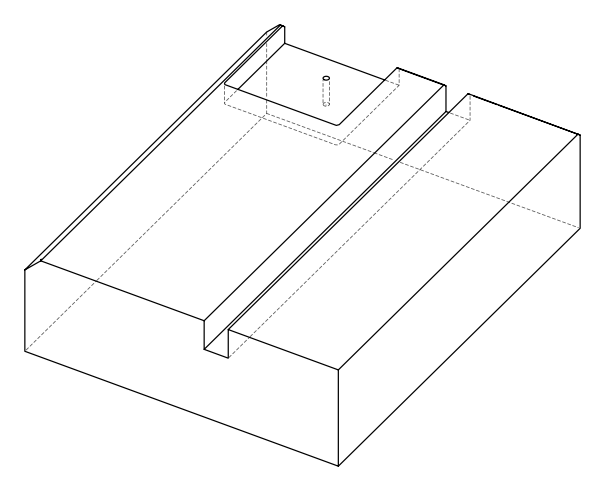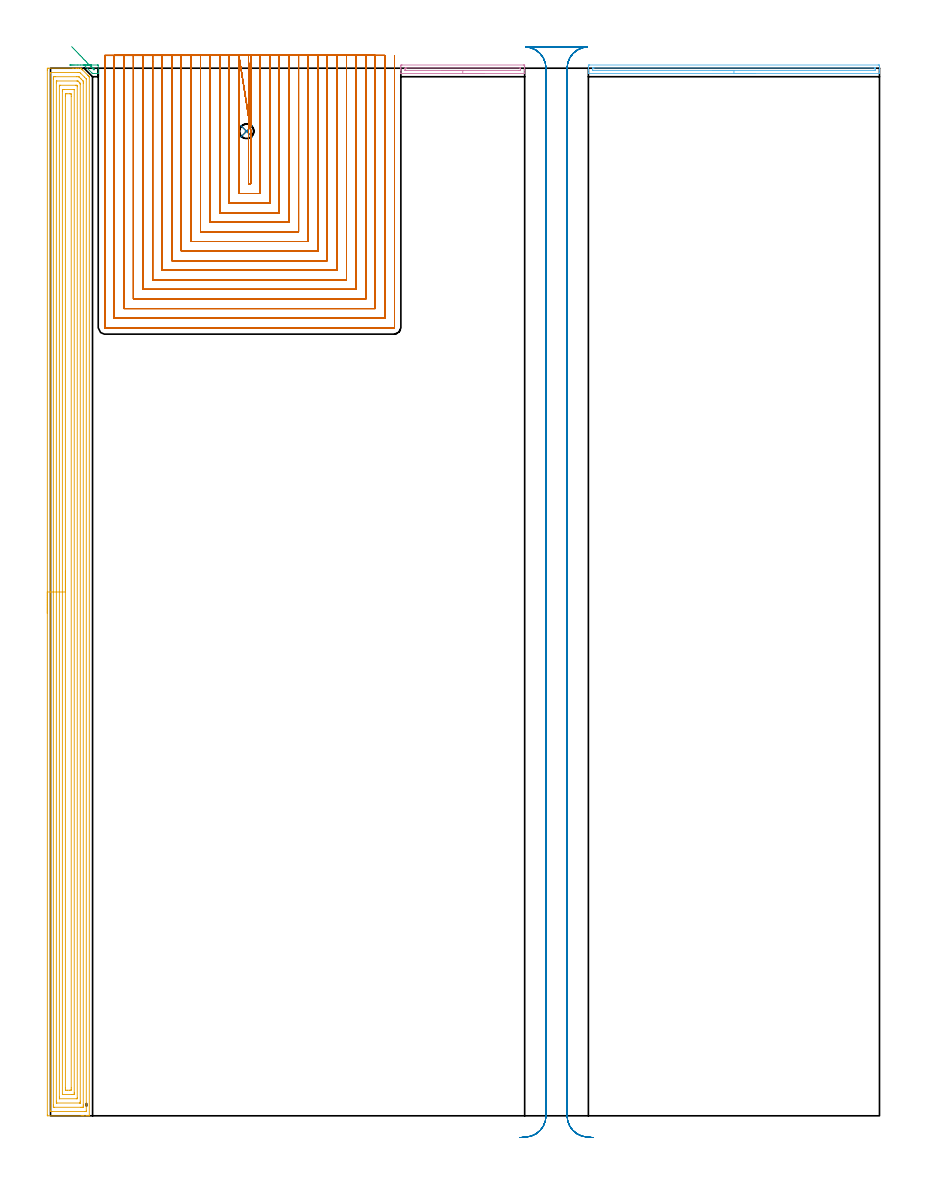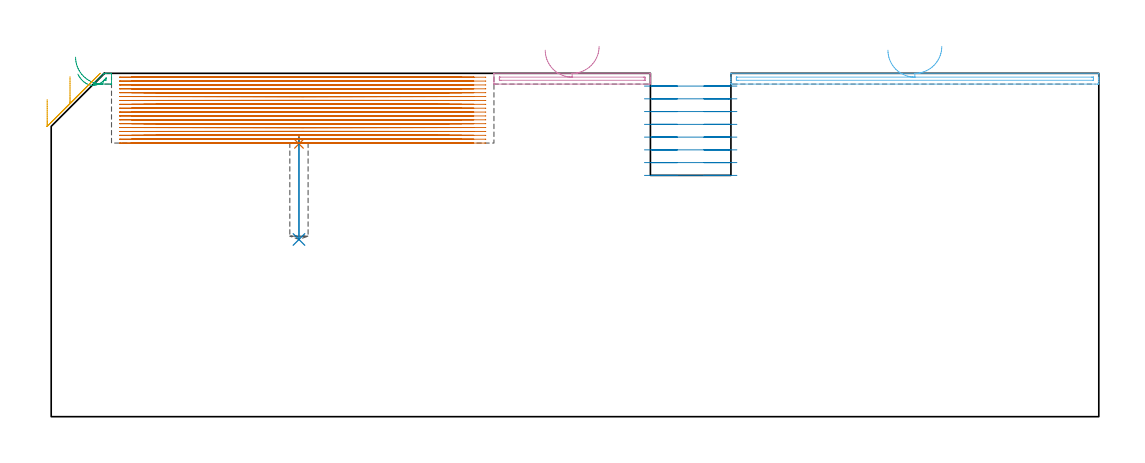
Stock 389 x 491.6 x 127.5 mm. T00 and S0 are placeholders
(PLAN: 8 operations, 4 tool changes, 276.6 min)
(1 SPOT_DRILL | STEP1POCKET | NXT0321_9005460120000 | 0.03 min | 2793 mm3)
(2 DRILL_BLIND_HOLE_INTO_CENTER | STEP1POCKET | NXT0301_039 | 0.16 min | 1270 mm3)
(3 AREA_MILL | FG_CHAMFER_SURFACE | UGT0205_001 | 0.24 min | 101 mm3)
(4 AREA_MILL_1 | FG_CHAMFER_SURFACE_1 | UGT0205_001 | 1.09 min | 510 mm3)
(5 AREA_MILL_2 | FG_CHAMFER_SURFACE_2 | UGT0205_001 | 27.89 min | 95333 mm3)
(6 AREA_MILL_3 | FG_CHAMFER_SURFACE_3 | UGT0205_001 | 2.35 min | 1119 mm3)
(7 MILL_SLOT | SLOT_PARTIAL_RECTANGULAR | NXT0201_008 | Follow Part, ap 1.5, ae 75% | 227.49 min | 456065 mm3)
(8 MILL_RECTANGULAR_SLOT | SLOT_RECTANGULAR | UGT0201_094 | Follow Part, ap 5, ae 75% | 17.38 min | 557033 mm3)
(TOOL NXT0321_9005460120000 | NC Spot Drill, 142deg, 12mm, Carbide, Uncoated | D12 PA142 FL30 Z2)
(TOOL NXT0301_039 | Carbide Drill 6.8mm [860.1-0680-034A1-MM 2214] | D6.8 PA140 FL53 Z2)
(TOOL UGT0205_001 | Chamfer Mill 20 x 3 x 45 deg. | D20 FL50 Z2)
(TOOL NXT0201_008 | ENDMILL 6mm [2P460-0600-NA 1630] | D6 FL26 Z6)
(TOOL UGT0201_094 | End mill 20 mm | D20 FL38 Z4)
(OP 1 SPOT_DRILL)
G17 G21 G94 G90
T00 M6
G54
G17 G0 G90 X92. Y462. S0 M3
G43 Z137.5 H0
G94 G81 G98 Z101.307 F250. R104.6
G80
M5
M2
(OP 2 DRILL_BLIND_HOLE_INTO_CENTER)
G17 G21 G94 G90
T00 M6
G54
G17 G0 G90 X92. Y462. S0 M3
G43 Z137.5 H1
G94 G81 G98 Z65.8 F250. R103.6
G80
M5
M2
(OP 3 AREA_MILL)
G17 G21 G94 G90
T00 M6
G54
G17 G0 G90 X9.05 Y493.1 S1061 M3
G43 Z137.5 H0
Z133.5
G94 G1 X9.088 Z132.628 F250.
X9.202 Z131.764
X9.391 Z130.912
X9.653 Z130.08
X9.987 Z129.274
X10.39 Z128.5
X10.859 Z127.764
X11.39 Z127.072
X11.979 Z126.429
X12.622 Z125.84
X13.314 Z125.308
X14.05 Z124.84
X14.824 Z124.437
X15.63 Z124.103
X16.462 Z123.841
X17.314 Z123.652
X18.178 Z123.538
X19.05 Z123.5
X22.098
X22.229 Y493.098 Z123.502
X22.392 Y493.092 Z123.507
X22.4 Y492.836 Z123.763
X22.399 Y489.282 Z127.314
X22.39 Y489.105 Z127.491
X22.098 Y489.1 Z127.5
X20.356
X19.941 Y489.097 Z127.496
X19.705 Y489.102 Z127.487
X19.609 Y489.19 Z127.407
X19.435 Y489.364 Z127.234
X15.963 Y492.836 Z123.761
X15.701 Y493.099 Z123.5
X19.05 Y493.1
X19.592 Y491.679 Z124.921
X19.774 Y491.681 Z124.919
X20.356 Y491.679 Z124.921
X20.397 Y491.1 Z125.5
X20.399 Y491.057 Z125.543
X20.4 Y491.013 Z125.587
X20.398 Y490.926 Z125.674
X20.393 Y490.868 Z125.732
X20.391 Y490.865 Z125.735
X20.388 Y490.866 Z125.734
X20.356 Y490.894 Z125.706
X20.151 Y491.1 Z125.5
X19.949 Y491.308 Z125.292
X19.592 Y491.679 Z124.921
X19.086 Y492.204 Z124.443
X18.553 Y492.758 Z124.029
X17.997 Y493.335 Z123.685
X17.423 Y493.932 Z123.411
X16.834 Y494.544 Z123.211
X16.235 Y495.166 Z123.086
X15.631 Y495.793 Z123.036
X15.026 Y496.421 Z123.062
X14.425 Y497.046 Z123.164
X13.833 Y497.661 Z123.342
X13.253 Y498.263 Z123.593
X12.691 Y498.847 Z123.916
X12.151 Y499.408 Z124.308
X11.636 Y499.942 Z124.767
X11.151 Y500.446 Z125.289
X10.7 Y500.915 Z125.869
X10.285 Y501.346 Z126.505
X9.91 Y501.735 Z127.19
G0 Z137.5
M5
M2
(OP 4 AREA_MILL_1)
G17 G21 G94 G90
T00 M6
G54
G17 G0 G90 X203.45 Y489.1 S1061 M3
G43 Z137.5 H0
G94 G1 X203.412 Z136.628 F250.
X203.298 Z135.763
X203.109 Z134.912
X202.847 Z134.08
X202.513 Z133.274
X202.11 Z132.5
X201.641 Z131.764
X201.11 Z131.072
X200.521 Z130.429
X199.878 Z129.839
X199.186 Z129.308
X198.45 Z128.84
X197.676 Z128.437
X196.87 Z128.103
X196.038 Z127.841
X195.186 Z127.652
X194.322 Z127.538
X193.45 Z127.5
X164.526
X164.41 Y489.103 Z127.488
X164.403 Y489.173 Z127.419
X164.4 Y489.249 Z127.349
Y490.609 Z125.99
Y491.1 Z125.496
Y491.345 Z125.251
Y491.968 Z124.629
Y492.213 Z124.384
X164.406 Y492.836 Z123.758
X164.41 Y493.093 Z123.502
X164.703 Y493.097 Z123.5
X164.971 Y493.1
X221.929
X222.197 Y493.097
X222.49 Y493.093 Z123.502
X222.5 Y492.836 Z123.758
Y492.213 Z124.384
Y491.968 Z124.629
Y491.345 Z125.251
Y491.1 Z125.496
Y490.609 Z125.99
Y489.249 Z127.35
X222.497 Y489.173 Z127.419
X222.49 Y489.103 Z127.488
X222.374 Y489.1 Z127.5
X193.45
Y490.514 Z126.086
X166.751 Y490.515 Z126.085
X166.459 Y490.516 Z126.084
X166.42 Y490.52 Z126.08
X166.409 Y490.523 Z126.077
X166.406 Y490.528 Z126.072
X166.401 Y490.573 Z126.027
X166.4 Y491.1 Z125.5
X166.401 Y491.441 Z125.159
X166.405 Y491.556 Z125.044
X166.41 Y491.646 Z124.954
X166.421 Y491.679 Z124.921
X166.451 Y491.68 Z124.92
X166.751 Y491.684 Z124.916
X167.04 Y491.685 Z124.915
X220.149
X220.441 Y491.684 Z124.916
X220.48 Y491.68 Z124.92
X220.491 Y491.677 Z124.923
X220.494 Y491.672 Z124.928
X220.499 Y491.627 Z124.973
X220.5 Y491.1 Z125.5
X220.499 Y490.759 Z125.841
X220.495 Y490.644 Z125.956
X220.49 Y490.554 Z126.046
X220.479 Y490.521 Z126.079
X220.449 Y490.52 Z126.08
X220.149 Y490.516 Z126.084
X219.859 Y490.515 Z126.085
X193.45 Y490.514 Z126.086
X192.578 Z126.124
X191.713 Z126.238
X190.862 Z126.426
X190.03 Z126.689
X189.224 Z127.023
X188.45 Z127.425
X187.714 Z127.894
X187.022 Z128.425
X186.379 Z129.015
X185.789 Z129.658
X185.258 Z130.35
X184.79 Z131.086
X184.387 Z131.86
X184.053 Z132.666
X183.791 Z133.498
X183.602 Z134.349
X183.488 Z135.214
X183.45 Z136.086
G0 Z137.5
M5
M2
(OP 5 AREA_MILL_2)
G17 G21 G94 G90
T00 M6
G54
G17 G0 G90 X-1.5 Y235.8 S1061 M3
G43 Z137.5 H0
Z117.8
G94 G1 Y235.838 Z116.928 F250.
Y235.952 Z116.064
Y236.141 Z115.212
Y236.403 Z114.38
Y236.737 Z113.574
Y237.14 Z112.8
Y237.608 Z112.064
Y238.14 Z111.372
Y238.729 Z110.729
Y239.372 Z110.14
Y240.064 Z109.608
Y240.8 Z109.14
Y241.574 Z108.737
Y242.38 Z108.403
Y243.212 Z108.141
Y244.064 Z107.952
Y244.928 Z107.838
Y245.8 Z107.8
Y490.628
X-1.499 Y490.984 Z107.801
X-1.494 Y491.515 Z107.804
X-1.492 Y491.592 Z107.806
X-0.967 Y491.6 Z108.331
X10.568 Z119.863
X12.007 Z121.303
X12.343 Z121.639
X13.016 Z122.315
X14.117 Y491.599 Z123.416
X14.191 Y491.597 Z123.489
X14.221 Y491.58 Z123.52
X14.31 Y491.491 Z123.609
X14.413 Y491.389 Z123.709
X14.518 Y491.282 Z123.818
X14.603 Y491.197 Z123.903
X14.709 Y491.093 Z124.005
X14.816 Y490.984 Z124.116
X14.897 Y490.903 Z124.197
X15.005 Y490.797 Z124.301
X17.497 Y488.304 Z126.794
X17.667 Y488.136 Z126.961
X17.834 Y487.967 Z127.132
X17.943 Y487.858 Z127.241
X18.11 Y487.692 Z127.405
X18.153 Y487.646 Z127.448
X18.196 Y487.595 Z127.489
X18.2 Y487.411 Z127.5
Y0.169
X18.197 Y0.01 Z127.488
X18.168 Y0.008 Z127.459
X17.796 Y0. Z127.095
X17.452 Z126.751
X16.779 Z126.074
X15.556 Z124.853
X15.005 Z124.299
X14.393 Z123.688
X-1.243 Y0.001 Z108.054
X-1.492 Y0.01 Z107.806
X-1.499 Y0.259 Z107.799
Y0.287
X-1.5 Y245.8 Z107.8
X-0.086 Z109.214
Y489.198
X-0.079 Y489.59 Z109.221
X0.409 Y489.599 Z109.709
X12.831 Y489.6 Z122.131
X13.23 Y489.597 Z122.53
X13.728 Y489.59 Z123.028
X14.117 Y489.232 Z123.417
X14.129 Y489.221 Z123.429
X15.939 Y487.411 Z125.239
X16.779 Y486.559 Z126.079
X16.785 Y486.53 Z126.085
X16.786 Y2.402 Z126.086
X16.779 Y2.01 Z126.079
X16.29 Y2.001 Z125.59
X0.808 Y2. Z110.108
X0.319 Y2.001 Z109.619
X-0.079 Y2.01 Z109.221
X-0.086 Y2.402 Z109.214
Y2.409
Y245.8
X1.328 Z110.628
X1.329 Y486.518 Z110.629
X1.33 Y486.886 Z110.63
X1.333 Y487.411 Z110.633
X1.336 Y487.586 Z110.636
X1.512 Y487.596 Z110.812
X1.695 Y487.598 Z110.995
X2.395 Y487.6 Z111.695
X12.343 Z121.643
X13.045 Y487.598 Z122.345
X13.23 Y487.593 Z122.53
X13.291 Y487.59 Z122.591
X13.356 Y487.533 Z122.656
X13.486 Y487.411 Z122.786
X14.117 Y486.783 Z123.417
X14.383 Y486.518 Z123.683
X15.005 Y485.895 Z124.305
X15.271 Y485.625 Z124.571
X15.361 Y485.528 Z124.661
X15.365 Y485.44 Z124.665
X15.368 Y485.259 Z124.668
X15.371 Y484.732 Z124.671
X15.372 Y484.362 Z124.672
X15.371 Y5.082 Z124.671
X15.37 Y4.714 Z124.67
X15.367 Y4.189 Z124.667
X15.364 Y4.014 Z124.664
X15.188 Y4.004 Z124.488
X15.005 Y4.002 Z124.305
X14.305 Y4. Z123.605
X1.695 Y4.001 Z110.995
X1.508 Y4.003 Z110.808
X1.383 Y4.007 Z110.683
X1.341 Y4.01 Z110.641
X1.335 Y4.024 Z110.635
X1.333 Y4.066 Z110.633
X1.33 Y4.189 Z110.63
X1.329 Y4.558 Z110.629
X1.328 Y5.082 Z110.628
Y245.8
X2.743 Z112.043
Y484.732
X2.745 Y485.461 Z112.045
X2.748 Y485.567 Z112.048
X2.75 Y485.589 Z112.05
X2.77 Y485.593 Z112.07
X2.823 Y485.596 Z112.123
X3.039 Y485.599 Z112.339
X12.368 Y485.6 Z121.668
X12.798 Y485.59 Z122.098
X12.851 Y485.588 Z122.151
X12.937 Y485.507 Z122.237
X13.067 Y485.381 Z122.367
X13.23 Y485.22 Z122.53
X13.718 Y484.732 Z123.018
X13.882 Y484.562 Z123.182
X13.939 Y484.501 Z123.239
X13.95 Y484.455 Z123.25
X13.952 Y484.365 Z123.252
X13.957 Y484. Z123.257
Y6.868
X13.955 Y6.139 Z123.255
X13.952 Y6.033 Z123.252
X13.95 Y6.011 Z123.25
X13.93 Y6.007 Z123.23
X13.877 Y6.004 Z123.177
X13.661 Y6.001 Z122.961
X3.031 Z112.331
X2.823 Y6.003 Z112.123
X2.772 Y6.007 Z112.072
X2.751 Y6.01 Z112.051
X2.75 Y6.024 Z112.05
X2.747 Y6.094 Z112.047
X2.743 Y6.707 Z112.043
Y6.868
Y245.8
X4.157 Z113.457
Y483.147
X4.158 Y483.348 Z113.458
X4.161 Y483.483 Z113.461
X4.164 Y483.582 Z113.464
X4.195 Y483.59 Z113.495
X4.357 Y483.595 Z113.657
X4.595 Y483.599 Z113.895
X11.693 Y483.6 Z120.993
X12.343 Y483.592 Z121.643
X12.384 Y483.59 Z121.684
X12.428 Y483.562 Z121.728
X12.517 Y483.475 Z121.817
X12.536 Y483.454 Z121.836
X12.539 Y483.388 Z121.839
X12.542 Y483.281 Z121.842
X12.543 Y483.147 Z121.843
Y482.945
Y8.453
X12.542 Y8.252 Z121.842
X12.539 Y8.117 Z121.839
X12.536 Y8.018 Z121.836
X12.505 Y8.01 Z121.805
X12.343 Y8.005 Z121.643
X12.105 Y8.001 Z121.405
X4.264 Y8. Z113.564
X4.207 Y8.002 Z113.507
X4.176 Y8.006 Z113.476
X4.165 Y8.009 Z113.465
X4.163 Y8.051 Z113.463
X4.158 Y8.453 Z113.458
X4.157 Y8.655 Z113.457
Y8.856
Y245.8
X5.571 Z114.871
Y480.83
X5.573 Y481.159 Z114.873
X5.576 Y481.441 Z114.876
X5.578 Y481.573 Z114.878
X5.702 Y481.591 Z115.002
X6.132 Y481.596 Z115.432
X6.581 Y481.6 Z115.881
X11.019 Y481.599 Z120.319
X11.115 Y481.594 Z120.415
X11.121 Y481.59 Z120.421
X11.124 Y481.584 Z120.424
X11.127 Y481.553 Z120.427
X11.128 Y481.488 Z120.428
X11.129 Y10.77 Z120.429
X11.127 Y10.441 Z120.427
X11.124 Y10.159 Z120.424
X11.122 Y10.027 Z120.422
X10.998 Y10.009 Z120.298
X10.568 Y10.004 Z119.868
X10.119 Y10. Z119.419
X5.681 Y10.001 Z114.981
X5.585 Y10.006 Z114.885
X5.579 Y10.01 Z114.879
X5.576 Y10.016 Z114.876
X5.573 Y10.047 Z114.873
X5.572 Y10.112 Z114.872
X5.571 Y245.8 Z114.871
X6.985 Z116.285
Y478.513
X6.989 Y479.372 Z116.289
X6.991 Y479.401 Z116.291
X7.019 Y479.59 Z116.319
X7.682 Y479.599 Z116.982
X8.794 Z118.094
X9.459 Y479.596 Z118.759
X9.681 Y479.59 Z118.981
X9.709 Y479.372 Z119.009
X9.712 Y479.341 Z119.012
X9.715 Y478.479 Z119.015
Y13.087
X9.711 Y12.228 Z119.011
X9.709 Y12.199 Z119.009
X9.681 Y12.01 Z118.981
X9.018 Y12.001 Z118.318
X7.906 Z117.206
X7.241 Y12.004 Z116.541
X7.019 Y12.01 Z116.319
X6.991 Y12.228 Z116.291
X6.988 Y12.259 Z116.288
X6.985 Y13.155 Z116.285
Y245.8
Y246.672 Z116.323
Y247.536 Z116.437
Y248.388 Z116.626
Y249.22 Z116.888
Y250.026 Z117.222
Y250.8 Z117.625
Y251.536 Z118.094
Y252.228 Z118.625
Y252.871 Z119.214
Y253.46 Z119.857
Y253.992 Z120.55
Y254.46 Z121.285
Y254.863 Z122.059
Y255.197 Z122.865
Y255.459 Z123.697
Y255.648 Z124.549
Y255.762 Z125.414
Y255.8 Z126.285
G0 Z137.5
M5
M2
(OP 6 AREA_MILL_3)
G17 G21 G94 G90
T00 M6
G54
G17 G0 G90 X330.7 Y489.1 S1061 M3
G43 Z137.5 H0
G94 G1 X330.662 Z136.628 F250.
X330.548 Z135.763
X330.359 Z134.912
X330.097 Z134.08
X329.763 Z133.274
X329.36 Z132.5
X328.892 Z131.764
X328.361 Z131.072
X327.771 Z130.429
X327.128 Z129.839
X326.436 Z129.308
X325.7 Z128.84
X324.926 Z128.437
X324.12 Z128.103
X323.288 Z127.841
X322.437 Z127.652
X321.572 Z127.538
X320.7 Z127.5
X252.539
X252.41 Y489.103 Z127.488
X252.403 Y489.181 Z127.411
X252.4 Y489.265 Z127.334
Y490.557 Z126.043
Y491.1 Z125.496
Y491.372 Z125.225
Y491.968 Z124.629
Y492.24 Z124.357
X252.406 Y492.836 Z123.758
X252.41 Y493.093 Z123.502
X252.717 Y493.098 Z123.5
X252.985 Y493.1
X388.415
X388.683 Y493.098
X388.99 Y493.093 Z123.502
X389. Y492.836 Z123.758
Y492.24 Z124.358
Y491.968 Z124.629
Y491.372 Z125.225
Y491.1 Z125.496
Y490.557 Z126.042
Y489.265 Z127.334
X388.997 Y489.181 Z127.411
X388.99 Y489.103 Z127.488
X388.86 Y489.1 Z127.5
X320.7
Y490.514 Z126.086
X254.767 Y490.515 Z126.085
X254.475 Y490.516 Z126.084
X254.426 Y490.52 Z126.08
X254.41 Y490.522 Z126.078
X254.407 Y490.531 Z126.069
X254.402 Y490.588 Z126.012
X254.401 Y491.1 Z125.5
Y491.457 Z125.143
X254.405 Y491.577 Z125.023
X254.41 Y491.67 Z124.93
X254.417 Y491.68 Z124.92
X254.43 Y491.682 Z124.918
X254.466 Y491.684 Z124.916
X254.767 Y491.685 Z124.915
X255.057 Y491.686 Z124.914
X386.633 Y491.685 Z124.915
X386.925 Y491.684 Z124.916
X386.974 Y491.681 Z124.919
X386.99 Y491.678 Z124.922
X386.993 Y491.669 Z124.931
X386.998 Y491.612 Z124.988
X387. Y491.1 Z125.5
X386.999 Y490.744 Z125.856
X386.995 Y490.624 Z125.976
X386.99 Y490.53 Z126.07
X386.983 Y490.52 Z126.08
X386.97 Y490.518 Z126.082
X386.934 Y490.516 Z126.084
X386.633 Y490.515 Z126.085
X386.343 Y490.514 Z126.086
X320.7
X319.829 Z126.124
X318.964 Z126.238
X318.112 Z126.426
X317.28 Z126.689
X316.474 Z127.023
X315.7 Z127.425
X314.964 Z127.894
X314.272 Z128.425
X313.629 Z129.015
X313.04 Z129.658
X312.509 Z130.35
X312.04 Z131.086
X311.637 Z131.86
X311.303 Z132.666
X311.041 Z133.498
X310.852 Z134.349
X310.738 Z135.214
X310.7 Z136.086
G0 Z137.5
M5
M2
(OP 7 MILL_SLOT)
G17 G21 G94 G90
T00 M6
G54
G17 G0 G90 X92.895 Y497.6 S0 M3
G43 Z137.5 H1
Z126.061
G94 G1 X92.9 Y494.6 F250.
Y494.489 F500.
Y464.839
X93.272 Y464.709
X93.567 Y464.555
X93.653 Y464.499
X93.9 Y464.287
Y494.481
Y494.6
X93.905 Y497.6 F250.
X92.9 Y462.143 F500.
Y459.143 F250.
Y437.3 F500.
X93.9
Y459.695
Y462.695 F250.
X88.395 Y497.6 F500.
X88.4 Y494.6 F250.
Y494.489 F500.
Y432.8
X98.4
Y494.481
Y494.6
X98.406 Y497.6 F250.
X83.894
X83.9 Y494.6
Y494.489 F500.
Y428.3
X102.9
Y494.481
Y494.6
X102.906 Y497.6 F250.
X79.394
X79.4 Y494.6
Y494.489 F500.
Y423.8
X107.4
Y494.481
Y494.6
X107.407 Y497.6 F250.
X74.893
X74.9 Y494.6
Y494.489 F500.
Y419.3
X111.9
Y494.481
Y494.6
X111.907 Y497.6 F250.
X70.392
X70.4 Y494.6
Y494.489 F500.
Y414.8
X116.4
Y494.481
Y494.6
X116.408 Y497.6 F250.
X65.892
X65.9 Y494.6
Y494.489 F500.
Y410.3
X120.9
Y494.481
Y494.6
X120.909 Y497.6 F250.
X61.391
X61.4 Y494.6
Y494.489 F500.
Y405.8
X125.4
Y494.481
Y494.6
X125.41 Y497.6 F250.
X56.889
X56.9 Y494.6
Y494.489 F500.
Y401.3
X129.9
Y494.481
Y494.6
X129.912 Y497.6 F250.
X52.387
X52.4 Y494.6
Y494.489 F500.
Y396.8
X134.4
Y494.481
Y494.6
X134.414 Y497.6 F250.
X47.885
X47.9 Y494.6
Y494.489 F500.
Y392.3
X138.9
Y494.481
Y494.6
X138.916 Y497.6 F250.
X43.381
X43.4 Y494.6
Y494.489 F500.
Y387.8
X143.4
Y494.481
Y494.6
X143.42 Y497.6 F250.
X38.875
X38.9 Y494.6
Y494.489 F500.
Y383.3
X147.9
Y494.481
X147.901 Y494.6
X147.927 Y497.6 F250.
X34.362
X34.399 Y494.6
X34.4 Y494.489 F500.
Y378.8
X152.4
Y494.481
X152.401 Y494.6
X152.441 Y497.6 F250.
X29.825 Y497.599
X29.899 Y494.6
X29.9 Y494.489 F500.
Y374.3
X156.9
Y494.481
X156.902 Y494.6
X156.981 Y497.599 F250.
X25.4 Y497.489
Y494.489
Y370. F500.
G3 X25.6 Y369.8 R0.2
G1 X161.2
G3 X161.4 Y370. R0.2
G1 Y494.481
Y497.481 F250.
G0 X92.9 Y497.6 Z124.622
G1 Y494.6
Y464.839 F500.
X93.272 Y464.709
X93.567 Y464.555
X93.653 Y464.499
X93.9 Y464.287
Y494.6
Y497.6 F250.
X92.9 Y462.143 F500.
Y459.143 F250.
Y437.3 F500.
X93.9
Y459.695
Y462.695 F250.
X88.4 Y497.6 F500.
Y494.6 F250.
Y432.8 F500.
X98.4
Y494.6
Y497.6 F250.
X83.9
Y494.6
Y428.3 F500.
X102.9
Y494.6
Y497.6 F250.
X79.4
Y494.6
Y423.8 F500.
X107.4
Y494.6
Y497.6 F250.
X74.9
Y494.6
Y419.3 F500.
X111.9
Y494.6
Y497.6 F250.
X70.4
Y494.6
Y414.8 F500.
X116.4
Y494.6
Y497.6 F250.
X65.9
Y494.6
Y410.3 F500.
X120.9
Y494.6
Y497.6 F250.
X61.4
Y494.6
Y405.8 F500.
X125.4
Y494.6
Y497.6 F250.
X56.9
Y494.6
Y401.3 F500.
X129.9
Y494.6
Y497.6 F250.
X52.4
Y494.6
Y396.8 F500.
X134.4
Y494.6
Y497.6 F250.
X47.9
Y494.6
Y392.3 F500.
X138.9
Y494.6
Y497.6 F250.
X43.4
Y494.6
Y387.8 F500.
X143.4
Y494.6
Y497.6 F250.
X38.9
Y494.6
Y383.3 F500.
X147.9
Y494.6
Y497.6 F250.
X34.4
Y494.6
Y378.8 F500.
X152.4
Y494.6
Y497.6 F250.
X29.9
Y494.6
Y374.3 F500.
X156.9
Y494.6
Y497.6 F250.
X25.4
Y494.6
Y370. F500.
G3 X25.6 Y369.8 R0.2
G1 X161.2
G3 X161.4 Y370. R0.2
G1 Y494.6
Y497.6 F250.
G0 X92.9 Z123.183
G1 Y494.6
Y464.839 F500.
X93.272 Y464.709
X93.567 Y464.555
X93.653 Y464.499
X93.9 Y464.287
Y494.6
Y497.6 F250.
X92.9 Y462.143 F500.
Y459.143 F250.
Y437.3 F500.
X93.9
Y459.695
Y462.695 F250.
X88.4 Y497.6 F500.
Y494.6 F250.
Y432.8 F500.
X98.4
Y494.6
Y497.6 F250.
X83.9
Y494.6
Y428.3 F500.
X102.9
Y494.6
Y497.6 F250.
X79.4
Y494.6
Y423.8 F500.
X107.4
Y494.6
Y497.6 F250.
X74.9
Y494.6
Y419.3 F500.
X111.9
Y494.6
Y497.6 F250.
X70.4
Y494.6
Y414.8 F500.
X116.4
Y494.6
Y497.6 F250.
X65.9
Y494.6
Y410.3 F500.
X120.9
Y494.6
Y497.6 F250.
X61.4
Y494.6
Y405.8 F500.
X125.4
Y494.6
Y497.6 F250.
X56.9
Y494.6
Y401.3 F500.
X129.9
Y494.6
Y497.6 F250.
X52.4
Y494.6
Y396.8 F500.
X134.4
Y494.6
Y497.6 F250.
X47.9
Y494.6
Y392.3 F500.
X138.9
Y494.6
Y497.6 F250.
X43.4
Y494.6
Y387.8 F500.
X143.4
Y494.6
Y497.6 F250.
X38.9
Y494.6
Y383.3 F500.
X147.9
Y494.6
Y497.6 F250.
X34.4
Y494.6
Y378.8 F500.
X152.4
Y494.6
Y497.6 F250.
X29.9
Y494.6
Y374.3 F500.
X156.9
Y494.6
Y497.6 F250.
X25.4
Y494.6
Y370. F500.
G3 X25.6 Y369.8 R0.2
G1 X161.2
G3 X161.4 Y370. R0.2
G1 Y494.6
Y497.6 F250.
G0 X92.9 Z121.744
G1 Y494.6
Y464.839 F500.
X93.272 Y464.709
X93.567 Y464.555
X93.653 Y464.499
X93.9 Y464.287
Y494.6
Y497.6 F250.
X92.9 Y462.143 F500.
Y459.143 F250.
Y437.3 F500.
X93.9
Y459.695
Y462.695 F250.
X88.4 Y497.6 F500.
Y494.6 F250.
Y432.8 F500.
X98.4
Y494.6
Y497.6 F250.
X83.9
Y494.6
Y428.3 F500.
X102.9
Y494.6
Y497.6 F250.
X79.4
Y494.6
Y423.8 F500.
X107.4
Y494.6
Y497.6 F250.
X74.9
Y494.6
Y419.3 F500.
X111.9
Y494.6
Y497.6 F250.
X70.4
Y494.6
Y414.8 F500.
X116.4
Y494.6
Y497.6 F250.
X65.9
Y494.6
Y410.3 F500.
X120.9
Y494.6
Y497.6 F250.
X61.4
Y494.6
Y405.8 F500.
X125.4
Y494.6
Y497.6 F250.
X56.9
Y494.6
Y401.3 F500.
X129.9
Y494.6
Y497.6 F250.
X52.4
Y494.6
Y396.8 F500.
X134.4
Y494.6
Y497.6 F250.
X47.9
Y494.6
Y392.3 F500.
X138.9
Y494.6
Y497.6 F250.
X43.4
Y494.6
Y387.8 F500.
X143.4
Y494.6
Y497.6 F250.
X38.9
Y494.6
Y383.3 F500.
X147.9
Y494.6
Y497.6 F250.
X34.4
Y494.6
Y378.8 F500.
X152.4
Y494.6
Y497.6 F250.
X29.9
Y494.6
Y374.3 F500.
X156.9
Y494.6
Y497.6 F250.
X25.4
Y494.6
Y370. F500.
G3 X25.6 Y369.8 R0.2
G1 X161.2
G3 X161.4 Y370. R0.2
G1 Y494.6
Y497.6 F250.
G0 X92.9 Z120.305
G1 Y494.6
Y464.839 F500.
X93.272 Y464.709
X93.567 Y464.555
X93.653 Y464.499
X93.9 Y464.287
Y494.6
Y497.6 F250.
X92.9 Y462.143 F500.
Y459.143 F250.
Y437.3 F500.
X93.9
Y459.695
Y462.695 F250.
X88.4 Y497.6 F500.
Y494.6 F250.
Y432.8 F500.
X98.4
Y494.6
Y497.6 F250.
X83.9
Y494.6
Y428.3 F500.
X102.9
Y494.6
Y497.6 F250.
X79.4
Y494.6
Y423.8 F500.
X107.4
Y494.6
Y497.6 F250.
X74.9
Y494.6
Y419.3 F500.
X111.9
Y494.6
Y497.6 F250.
X70.4
Y494.6
Y414.8 F500.
X116.4
Y494.6
Y497.6 F250.
X65.9
Y494.6
Y410.3 F500.
X120.9
Y494.6
Y497.6 F250.
X61.4
Y494.6
Y405.8 F500.
X125.4
Y494.6
Y497.6 F250.
X56.9
Y494.6
Y401.3 F500.
X129.9
Y494.6
Y497.6 F250.
X52.4
Y494.6
Y396.8 F500.
X134.4
Y494.6
Y497.6 F250.
X47.9
Y494.6
Y392.3 F500.
X138.9
Y494.6
Y497.6 F250.
X43.4
Y494.6
Y387.8 F500.
X143.4
Y494.6
Y497.6 F250.
X38.9
Y494.6
Y383.3 F500.
X147.9
Y494.6
Y497.6 F250.
X34.4
Y494.6
Y378.8 F500.
X152.4
Y494.6
Y497.6 F250.
X29.9
Y494.6
Y374.3 F500.
X156.9
Y494.6
Y497.6 F250.
X25.4
Y494.6
Y370. F500.
G3 X25.6 Y369.8 R0.2
G1 X161.2
G3 X161.4 Y370. R0.2
G1 Y494.6
Y497.6 F250.
G0 X92.9 Z118.867
G1 Y494.6
Y464.839 F500.
X93.272 Y464.709
X93.567 Y464.555
X93.653 Y464.499
X93.9 Y464.287
Y494.6
Y497.6 F250.
X92.9 Y462.143 F500.
Y459.143 F250.
Y437.3 F500.
X93.9
Y459.695
Y462.695 F250.
X88.4 Y497.6 F500.
Y494.6 F250.
Y432.8 F500.
X98.4
Y494.6
Y497.6 F250.
X83.9
Y494.6
Y428.3 F500.
X102.9
Y494.6
Y497.6 F250.
X79.4
Y494.6
Y423.8 F500.
X107.4
Y494.6
Y497.6 F250.
X74.9
Y494.6
Y419.3 F500.
X111.9
Y494.6
Y497.6 F250.
X70.4
Y494.6
Y414.8 F500.
X116.4
Y494.6
Y497.6 F250.
X65.9
Y494.6
Y410.3 F500.
X120.9
Y494.6
Y497.6 F250.
X61.4
Y494.6
Y405.8 F500.
X125.4
Y494.6
Y497.6 F250.
X56.9
Y494.6
Y401.3 F500.
X129.9
Y494.6
Y497.6 F250.
X52.4
Y494.6
Y396.8 F500.
X134.4
Y494.6
Y497.6 F250.
X47.9
Y494.6
Y392.3 F500.
X138.9
Y494.6
Y497.6 F250.
X43.4
Y494.6
Y387.8 F500.
X143.4
Y494.6
Y497.6 F250.
X38.9
Y494.6
Y383.3 F500.
X147.9
Y494.6
Y497.6 F250.
X34.4
Y494.6
Y378.8 F500.
X152.4
Y494.6
Y497.6 F250.
X29.9
Y494.6
Y374.3 F500.
X156.9
Y494.6
Y497.6 F250.
X25.4
Y494.6
Y370. F500.
G3 X25.6 Y369.8 R0.2
G1 X161.2
G3 X161.4 Y370. R0.2
G1 Y494.6
Y497.6 F250.
G0 X92.9 Z117.428
G1 Y494.6
Y464.839 F500.
X93.272 Y464.709
X93.567 Y464.555
X93.653 Y464.499
X93.9 Y464.287
Y494.6
Y497.6 F250.
X92.9 Y462.143 F500.
Y459.143 F250.
Y437.3 F500.
X93.9
Y459.695
Y462.695 F250.
X88.4 Y497.6 F500.
Y494.6 F250.
Y432.8 F500.
X98.4
Y494.6
Y497.6 F250.
X83.9
Y494.6
Y428.3 F500.
X102.9
Y494.6
Y497.6 F250.
X79.4
Y494.6
Y423.8 F500.
X107.4
Y494.6
Y497.6 F250.
X74.9
Y494.6
Y419.3 F500.
X111.9
Y494.6
Y497.6 F250.
X70.4
Y494.6
Y414.8 F500.
X116.4
Y494.6
Y497.6 F250.
X65.9
Y494.6
Y410.3 F500.
X120.9
Y494.6
Y497.6 F250.
X61.4
Y494.6
Y405.8 F500.
X125.4
Y494.6
Y497.6 F250.
X56.9
Y494.6
Y401.3 F500.
X129.9
Y494.6
Y497.6 F250.
X52.4
Y494.6
Y396.8 F500.
X134.4
Y494.6
Y497.6 F250.
X47.9
Y494.6
Y392.3 F500.
X138.9
Y494.6
Y497.6 F250.
X43.4
Y494.6
Y387.8 F500.
X143.4
Y494.6
Y497.6 F250.
X38.9
Y494.6
Y383.3 F500.
X147.9
Y494.6
Y497.6 F250.
X34.4
Y494.6
Y378.8 F500.
X152.4
Y494.6
Y497.6 F250.
X29.9
Y494.6
Y374.3 F500.
X156.9
Y494.6
Y497.6 F250.
X25.4
Y494.6
Y370. F500.
G3 X25.6 Y369.8 R0.2
G1 X161.2
G3 X161.4 Y370. R0.2
G1 Y494.6
Y497.6 F250.
G0 X92.9 Z115.989
G1 Y494.6
Y464.839 F500.
X93.272 Y464.709
X93.567 Y464.555
X93.653 Y464.499
X93.9 Y464.287
Y494.6
Y497.6 F250.
X92.9 Y462.143 F500.
Y459.143 F250.
Y437.3 F500.
X93.9
Y459.695
Y462.695 F250.
X88.4 Y497.6 F500.
Y494.6 F250.
Y432.8 F500.
X98.4
Y494.6
Y497.6 F250.
X83.9
Y494.6
Y428.3 F500.
X102.9
Y494.6
Y497.6 F250.
X79.4
Y494.6
Y423.8 F500.
X107.4
Y494.6
Y497.6 F250.
X74.9
Y494.6
Y419.3 F500.
X111.9
Y494.6
Y497.6 F250.
X70.4
Y494.6
Y414.8 F500.
X116.4
Y494.6
Y497.6 F250.
X65.9
Y494.6
Y410.3 F500.
X120.9
Y494.6
Y497.6 F250.
X61.4
Y494.6
Y405.8 F500.
X125.4
Y494.6
Y497.6 F250.
X56.9
Y494.6
Y401.3 F500.
X129.9
Y494.6
Y497.6 F250.
X52.4
Y494.6
Y396.8 F500.
X134.4
Y494.6
Y497.6 F250.
X47.9
Y494.6
Y392.3 F500.
X138.9
Y494.6
Y497.6 F250.
X43.4
Y494.6
Y387.8 F500.
X143.4
Y494.6
Y497.6 F250.
X38.9
Y494.6
Y383.3 F500.
X147.9
Y494.6
Y497.6 F250.
X34.4
Y494.6
Y378.8 F500.
X152.4
Y494.6
Y497.6 F250.
X29.9
Y494.6
Y374.3 F500.
X156.9
Y494.6
Y497.6 F250.
X25.4
Y494.6
Y370. F500.
G3 X25.6 Y369.8 R0.2
G1 X161.2
G3 X161.4 Y370. R0.2
G1 Y494.6
Y497.6 F250.
G0 X92.9 Z114.55
G1 Y494.6
Y464.839 F500.
X93.272 Y464.709
X93.567 Y464.555
X93.653 Y464.499
X93.9 Y464.287
Y494.6
Y497.6 F250.
X92.9 Y462.143 F500.
Y459.143 F250.
Y437.3 F500.
X93.9
Y459.695
Y462.695 F250.
X88.4 Y497.6 F500.
Y494.6 F250.
Y432.8 F500.
X98.4
Y494.6
Y497.6 F250.
X83.9
Y494.6
Y428.3 F500.
X102.9
Y494.6
Y497.6 F250.
X79.4
Y494.6
Y423.8 F500.
X107.4
Y494.6
Y497.6 F250.
X74.9
Y494.6
Y419.3 F500.
X111.9
Y494.6
Y497.6 F250.
X70.4
Y494.6
Y414.8 F500.
X116.4
Y494.6
Y497.6 F250.
X65.9
Y494.6
Y410.3 F500.
X120.9
Y494.6
Y497.6 F250.
X61.4
Y494.6
Y405.8 F500.
X125.4
Y494.6
Y497.6 F250.
X56.9
Y494.6
Y401.3 F500.
X129.9
Y494.6
Y497.6 F250.
X52.4
Y494.6
Y396.8 F500.
X134.4
Y494.6
Y497.6 F250.
X47.9
Y494.6
Y392.3 F500.
X138.9
Y494.6
Y497.6 F250.
X43.4
Y494.6
Y387.8 F500.
X143.4
Y494.6
Y497.6 F250.
X38.9
Y494.6
Y383.3 F500.
X147.9
Y494.6
Y497.6 F250.
X34.4
Y494.6
Y378.8 F500.
X152.4
Y494.6
Y497.6 F250.
X29.9
Y494.6
Y374.3 F500.
X156.9
Y494.6
Y497.6 F250.
X25.4
Y494.6
Y370. F500.
G3 X25.6 Y369.8 R0.2
G1 X161.2
G3 X161.4 Y370. R0.2
G1 Y494.6
Y497.6 F250.
G0 X92.9 Z113.111
G1 Y494.6
Y464.839 F500.
X93.272 Y464.709
X93.567 Y464.555
X93.653 Y464.499
X93.9 Y464.287
Y494.6
Y497.6 F250.
X92.9 Y462.143 F500.
Y459.143 F250.
Y437.3 F500.
X93.9
Y459.695
Y462.695 F250.
X88.4 Y497.6 F500.
Y494.6 F250.
Y432.8 F500.
X98.4
Y494.6
Y497.6 F250.
X83.9
Y494.6
Y428.3 F500.
X102.9
Y494.6
Y497.6 F250.
X79.4
Y494.6
Y423.8 F500.
X107.4
Y494.6
Y497.6 F250.
X74.9
Y494.6
Y419.3 F500.
X111.9
Y494.6
Y497.6 F250.
X70.4
Y494.6
Y414.8 F500.
X116.4
Y494.6
Y497.6 F250.
X65.9
Y494.6
Y410.3 F500.
X120.9
Y494.6
Y497.6 F250.
X61.4
Y494.6
Y405.8 F500.
X125.4
Y494.6
Y497.6 F250.
X56.9
Y494.6
Y401.3 F500.
X129.9
Y494.6
Y497.6 F250.
X52.4
Y494.6
Y396.8 F500.
X134.4
Y494.6
Y497.6 F250.
X47.9
Y494.6
Y392.3 F500.
X138.9
Y494.6
Y497.6 F250.
X43.4
Y494.6
Y387.8 F500.
X143.4
Y494.6
Y497.6 F250.
X38.9
Y494.6
Y383.3 F500.
X147.9
Y494.6
Y497.6 F250.
X34.4
Y494.6
Y378.8 F500.
X152.4
Y494.6
Y497.6 F250.
X29.9
Y494.6
Y374.3 F500.
X156.9
Y494.6
Y497.6 F250.
X25.4
Y494.6
Y370. F500.
G3 X25.6 Y369.8 R0.2
G1 X161.2
G3 X161.4 Y370. R0.2
G1 Y494.6
Y497.6 F250.
G0 X92.9 Z111.672
G1 Y494.6
Y464.839 F500.
X93.272 Y464.709
X93.567 Y464.555
X93.653 Y464.499
X93.9 Y464.287
Y494.6
Y497.6 F250.
X92.9 Y462.143 F500.
Y459.143 F250.
Y437.3 F500.
X93.9
Y459.695
Y462.695 F250.
X88.4 Y497.6 F500.
Y494.6 F250.
Y432.8 F500.
X98.4
Y494.6
Y497.6 F250.
X83.9
Y494.6
Y428.3 F500.
X102.9
Y494.6
Y497.6 F250.
X79.4
Y494.6
Y423.8 F500.
X107.4
Y494.6
Y497.6 F250.
X74.9
Y494.6
Y419.3 F500.
X111.9
Y494.6
Y497.6 F250.
X70.4
Y494.6
Y414.8 F500.
X116.4
Y494.6
Y497.6 F250.
X65.9
Y494.6
Y410.3 F500.
X120.9
Y494.6
Y497.6 F250.
X61.4
Y494.6
Y405.8 F500.
X125.4
Y494.6
Y497.6 F250.
X56.9
Y494.6
Y401.3 F500.
X129.9
Y494.6
Y497.6 F250.
X52.4
Y494.6
Y396.8 F500.
X134.4
Y494.6
Y497.6 F250.
X47.9
Y494.6
Y392.3 F500.
X138.9
Y494.6
Y497.6 F250.
X43.4
Y494.6
Y387.8 F500.
X143.4
Y494.6
Y497.6 F250.
X38.9
Y494.6
Y383.3 F500.
X147.9
Y494.6
Y497.6 F250.
X34.4
Y494.6
Y378.8 F500.
X152.4
Y494.6
Y497.6 F250.
X29.9
Y494.6
Y374.3 F500.
X156.9
Y494.6
Y497.6 F250.
X25.4
Y494.6
Y370. F500.
G3 X25.6 Y369.8 R0.2
G1 X161.2
G3 X161.4 Y370. R0.2
G1 Y494.6
Y497.6 F250.
G0 X92.9 Z110.233
G1 Y494.6
Y464.839 F500.
X93.272 Y464.709
X93.567 Y464.555
X93.653 Y464.499
X93.9 Y464.287
Y494.6
Y497.6 F250.
X92.9 Y462.143 F500.
Y459.143 F250.
Y437.3 F500.
X93.9
Y459.695
Y462.695 F250.
X88.4 Y497.6 F500.
Y494.6 F250.
Y432.8 F500.
X98.4
Y494.6
Y497.6 F250.
X83.9
Y494.6
Y428.3 F500.
X102.9
Y494.6
Y497.6 F250.
X79.4
Y494.6
Y423.8 F500.
X107.4
Y494.6
Y497.6 F250.
X74.9
Y494.6
Y419.3 F500.
X111.9
Y494.6
Y497.6 F250.
X70.4
Y494.6
Y414.8 F500.
X116.4
Y494.6
Y497.6 F250.
X65.9
Y494.6
Y410.3 F500.
X120.9
Y494.6
Y497.6 F250.
X61.4
Y494.6
Y405.8 F500.
X125.4
Y494.6
Y497.6 F250.
X56.9
Y494.6
Y401.3 F500.
X129.9
Y494.6
Y497.6 F250.
X52.4
Y494.6
Y396.8 F500.
X134.4
Y494.6
Y497.6 F250.
X47.9
Y494.6
Y392.3 F500.
X138.9
Y494.6
Y497.6 F250.
X43.4
Y494.6
Y387.8 F500.
X143.4
Y494.6
Y497.6 F250.
X38.9
Y494.6
Y383.3 F500.
X147.9
Y494.6
Y497.6 F250.
X34.4
Y494.6
Y378.8 F500.
X152.4
Y494.6
Y497.6 F250.
X29.9
Y494.6
Y374.3 F500.
X156.9
Y494.6
Y497.6 F250.
X25.4
Y494.6
Y370. F500.
G3 X25.6 Y369.8 R0.2
G1 X161.2
G3 X161.4 Y370. R0.2
G1 Y494.6
Y497.6 F250.
G0 X92.9 Z108.794
G1 Y494.6
Y464.839 F500.
X93.272 Y464.709
X93.567 Y464.555
X93.653 Y464.499
X93.9 Y464.287
Y494.6
Y497.6 F250.
X92.9 Y462.143 F500.
Y459.143 F250.
Y437.3 F500.
X93.9
Y459.695
Y462.695 F250.
X88.4 Y497.6 F500.
Y494.6 F250.
Y432.8 F500.
X98.4
Y494.6
Y497.6 F250.
X83.9
Y494.6
Y428.3 F500.
X102.9
Y494.6
Y497.6 F250.
X79.4
Y494.6
Y423.8 F500.
X107.4
Y494.6
Y497.6 F250.
X74.9
Y494.6
Y419.3 F500.
X111.9
Y494.6
Y497.6 F250.
X70.4
Y494.6
Y414.8 F500.
X116.4
Y494.6
Y497.6 F250.
X65.9
Y494.6
Y410.3 F500.
X120.9
Y494.6
Y497.6 F250.
X61.4
Y494.6
Y405.8 F500.
X125.4
Y494.6
Y497.6 F250.
X56.9
Y494.6
Y401.3 F500.
X129.9
Y494.6
Y497.6 F250.
X52.4
Y494.6
Y396.8 F500.
X134.4
Y494.6
Y497.6 F250.
X47.9
Y494.6
Y392.3 F500.
X138.9
Y494.6
Y497.6 F250.
X43.4
Y494.6
Y387.8 F500.
X143.4
Y494.6
Y497.6 F250.
X38.9
Y494.6
Y383.3 F500.
X147.9
Y494.6
Y497.6 F250.
X34.4
Y494.6
Y378.8 F500.
X152.4
Y494.6
Y497.6 F250.
X29.9
Y494.6
Y374.3 F500.
X156.9
Y494.6
Y497.6 F250.
X25.4
Y494.6
Y370. F500.
G3 X25.6 Y369.8 R0.2
G1 X161.2
G3 X161.4 Y370. R0.2
G1 Y494.6
Y497.6 F250.
G0 X92.9 Z107.356
G1 Y494.6
Y464.839 F500.
X93.272 Y464.709
X93.567 Y464.555
X93.653 Y464.499
X93.9 Y464.287
Y494.6
Y497.6 F250.
X92.9 Y462.143 F500.
Y459.143 F250.
Y437.3 F500.
X93.9
Y459.695
Y462.695 F250.
X88.4 Y497.6 F500.
Y494.6 F250.
Y432.8 F500.
X98.4
Y494.6
Y497.6 F250.
X83.9
Y494.6
Y428.3 F500.
X102.9
Y494.6
Y497.6 F250.
X79.4
Y494.6
Y423.8 F500.
X107.4
Y494.6
Y497.6 F250.
X74.9
Y494.6
Y419.3 F500.
X111.9
Y494.6
Y497.6 F250.
X70.4
Y494.6
Y414.8 F500.
X116.4
Y494.6
Y497.6 F250.
X65.9
Y494.6
Y410.3 F500.
X120.9
Y494.6
Y497.6 F250.
X61.4
Y494.6
Y405.8 F500.
X125.4
Y494.6
Y497.6 F250.
X56.9
Y494.6
Y401.3 F500.
X129.9
Y494.6
Y497.6 F250.
X52.4
Y494.6
Y396.8 F500.
X134.4
Y494.6
Y497.6 F250.
X47.9
Y494.6
Y392.3 F500.
X138.9
Y494.6
Y497.6 F250.
X43.4
Y494.6
Y387.8 F500.
X143.4
Y494.6
Y497.6 F250.
X38.9
Y494.6
Y383.3 F500.
X147.9
Y494.6
Y497.6 F250.
X34.4
Y494.6
Y378.8 F500.
X152.4
Y494.6
Y497.6 F250.
X29.9
Y494.6
Y374.3 F500.
X156.9
Y494.6
Y497.6 F250.
X25.4
Y494.6
Y370. F500.
G3 X25.6 Y369.8 R0.2
G1 X161.2
G3 X161.4 Y370. R0.2
G1 Y494.6
Y497.6 F250.
G0 X92.9 Z105.917
G1 Y494.6
Y464.839 F500.
X93.272 Y464.709
X93.567 Y464.555
X93.653 Y464.499
X93.9 Y464.287
Y494.6
Y497.6 F250.
X92.9 Y462.143 F500.
Y459.143 F250.
Y437.3 F500.
X93.9
Y459.695
Y462.695 F250.
X88.4 Y497.6 F500.
Y494.6 F250.
Y432.8 F500.
X98.4
Y494.6
Y497.6 F250.
X83.9
Y494.6
Y428.3 F500.
X102.9
Y494.6
Y497.6 F250.
X79.4
Y494.6
Y423.8 F500.
X107.4
Y494.6
Y497.6 F250.
X74.9
Y494.6
Y419.3 F500.
X111.9
Y494.6
Y497.6 F250.
X70.4
Y494.6
Y414.8 F500.
X116.4
Y494.6
Y497.6 F250.
X65.9
Y494.6
Y410.3 F500.
X120.9
Y494.6
Y497.6 F250.
X61.4
Y494.6
Y405.8 F500.
X125.4
Y494.6
Y497.6 F250.
X56.9
Y494.6
Y401.3 F500.
X129.9
Y494.6
Y497.6 F250.
X52.4
Y494.6
Y396.8 F500.
X134.4
Y494.6
Y497.6 F250.
X47.9
Y494.6
Y392.3 F500.
X138.9
Y494.6
Y497.6 F250.
X43.4
Y494.6
Y387.8 F500.
X143.4
Y494.6
Y497.6 F250.
X38.9
Y494.6
Y383.3 F500.
X147.9
Y494.6
Y497.6 F250.
X34.4
Y494.6
Y378.8 F500.
X152.4
Y494.6
Y497.6 F250.
X29.9
Y494.6
Y374.3 F500.
X156.9
Y494.6
Y497.6 F250.
X25.4
Y494.6
Y370. F500.
G3 X25.6 Y369.8 R0.2
G1 X161.2
G3 X161.4 Y370. R0.2
G1 Y494.6
Y497.6 F250.
G0 X92.9 Z104.478
G1 Y494.6
Y464.839 F500.
X93.272 Y464.709
X93.567 Y464.555
X93.653 Y464.499
X93.9 Y464.287
Y494.6
Y497.6 F250.
X92.9 Y462.143 F500.
Y459.143 F250.
Y437.3 F500.
X93.9
Y459.695
Y462.695 F250.
X88.4 Y497.6 F500.
Y494.6 F250.
Y432.8 F500.
X98.4
Y494.6
Y497.6 F250.
X83.9
Y494.6
Y428.3 F500.
X102.9
Y494.6
Y497.6 F250.
X79.4
Y494.6
Y423.8 F500.
X107.4
Y494.6
Y497.6 F250.
X74.9
Y494.6
Y419.3 F500.
X111.9
Y494.6
Y497.6 F250.
X70.4
Y494.6
Y414.8 F500.
X116.4
Y494.6
Y497.6 F250.
X65.9
Y494.6
Y410.3 F500.
X120.9
Y494.6
Y497.6 F250.
X61.4
Y494.6
Y405.8 F500.
X125.4
Y494.6
Y497.6 F250.
X56.9
Y494.6
Y401.3 F500.
X129.9
Y494.6
Y497.6 F250.
X52.4
Y494.6
Y396.8 F500.
X134.4
Y494.6
Y497.6 F250.
X47.9
Y494.6
Y392.3 F500.
X138.9
Y494.6
Y497.6 F250.
X43.4
Y494.6
Y387.8 F500.
X143.4
Y494.6
Y497.6 F250.
X38.9
Y494.6
Y383.3 F500.
X147.9
Y494.6
Y497.6 F250.
X34.4
Y494.6
Y378.8 F500.
X152.4
Y494.6
Y497.6 F250.
X29.9
Y494.6
Y374.3 F500.
X156.9
Y494.6
Y497.6 F250.
X25.4
Y494.6
Y370. F500.
G3 X25.6 Y369.8 R0.2
G1 X161.2
G3 X161.4 Y370. R0.2
G1 Y494.6
Y497.6 F250.
G0 X92.9 Z103.039
G1 Y494.6
Y463.812 F500.
G2 X93.59 Y463.246 R2.152
X93.9 Y462.67 R2.098
G1 Y494.6
Y497.6 F250.
X92.9 Y463.197 F500.
Y460.197 F250.
Y437.3 F500.
X93.9
Y461.305
Y464.305 F250.
X88.4 Y497.6 F500.
Y494.6 F250.
Y432.8 F500.
X98.4
Y494.6
Y497.6 F250.
X83.9
Y494.6
Y428.3 F500.
X102.9
Y494.6
Y497.6 F250.
X79.4
Y494.6
Y423.8 F500.
X107.4
Y494.6
Y497.6 F250.
X74.9
Y494.6
Y419.3 F500.
X111.9
Y494.6
Y497.6 F250.
X70.4
Y494.6
Y414.8 F500.
X116.4
Y494.6
Y497.6 F250.
X65.9
Y494.6
Y410.3 F500.
X120.9
Y494.6
Y497.6 F250.
X61.4
Y494.6
Y405.8 F500.
X125.4
Y494.6
Y497.6 F250.
X56.9
Y494.6
Y401.3 F500.
X129.9
Y494.6
Y497.6 F250.
X52.4
Y494.6
Y396.8 F500.
X134.4
Y494.6
Y497.6 F250.
X47.9
Y494.6
Y392.3 F500.
X138.9
Y494.6
Y497.6 F250.
X43.4
Y494.6
Y387.8 F500.
X143.4
Y494.6
Y497.6 F250.
X38.9
Y494.6
Y383.3 F500.
X147.9
Y494.6
Y497.6 F250.
X34.4
Y494.6
Y378.8 F500.
X152.4
Y494.6
Y497.6 F250.
X29.9
Y494.6
Y374.3 F500.
X156.9
Y494.6
Y497.6 F250.
X25.4
Y494.6
Y370. F500.
G3 X25.6 Y369.8 R0.2
G1 X161.2
G3 X161.4 Y370. R0.2
G1 Y494.6
Y497.6 F250.
G0 X92.9 Z101.6
G1 Y494.6
Y437.3 F500.
X93.9
Y494.6
Y497.6 F250.
X88.4
Y494.6
Y432.8 F500.
X98.4
Y494.6
Y497.6 F250.
X83.9
Y494.6
Y428.3 F500.
X102.9
Y494.6
Y497.6 F250.
X79.4
Y494.6
Y423.8 F500.
X107.4
Y494.6
Y497.6 F250.
X74.9
Y494.6
Y419.3 F500.
X111.9
Y494.6
Y497.6 F250.
X70.4
Y494.6
Y414.8 F500.
X116.4
Y494.6
Y497.6 F250.
X65.9
Y494.6
Y410.3 F500.
X120.9
Y494.6
Y497.6 F250.
X61.4
Y494.6
Y405.8 F500.
X125.4
Y494.6
Y497.6 F250.
X56.9
Y494.6
Y401.3 F500.
X129.9
Y494.6
Y497.6 F250.
X52.4
Y494.6
Y396.8 F500.
X134.4
Y494.6
Y497.6 F250.
X47.9
Y494.6
Y392.3 F500.
X138.9
Y494.6
Y497.6 F250.
X43.4
Y494.6
Y387.8 F500.
X143.4
Y494.6
Y497.6 F250.
X38.9
Y494.6
Y383.3 F500.
X147.9
Y494.6
Y497.6 F250.
X34.4
Y494.6
Y378.8 F500.
X152.4
Y494.6
Y497.6 F250.
X29.9
Y494.6
Y374.3 F500.
X156.9
Y494.6
Y497.6 F250.
X25.4
Y494.6
Y370. F500.
G3 X25.6 Y369.8 R0.2
G1 X161.2
G3 X161.4 Y370. R0.2
G1 Y494.6
Y497.6 F250.
G0 Z137.5
M5
M2
(OP 8 MILL_RECTANGULAR_SLOT)
G17 G21 G94 G90
T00 M6
G54
G17 G0 G90 X254.617 Y-10.202 S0 M3
G43 Z137.5 H0
Z122.762
G94 G1 X251.626 Y-9.97 F250.
G2 X242.4 Y0. R10. F500.
G1 Y491.6
G2 X251.953 Y501.59 R10.
G1 Y501.6
X222.947
Y501.59
G2 X232.5 Y491.6 R10.
G1 Y0.
G2 X223.274 Y-9.97 R10.
G1 X220.283 Y-10.202 F250.
G0 X254.617 Z118.025
G1 X251.626 Y-9.97
G2 X242.4 Y0. R10. F500.
G1 Y491.6
G2 X251.953 Y501.59 R10.
G1 Y501.6
X222.947
Y501.59
G2 X232.5 Y491.6 R10.
G1 Y0.
G2 X223.274 Y-9.97 R10.
G1 X220.283 Y-10.202 F250.
G0 X254.617 Z113.287
G1 X251.626 Y-9.97
G2 X242.4 Y0. R10. F500.
G1 Y491.6
G2 X251.953 Y501.59 R10.
G1 X222.947
G2 X232.5 Y491.6 R10.
G1 Y0.
G2 X223.274 Y-9.97 R10.
G1 X220.283 Y-10.202 F250.
G0 X254.617 Z108.55
G1 X251.626 Y-9.97
G2 X242.4 Y0. R10. F500.
G1 Y491.6
G2 X251.953 Y501.59 R10.
G1 Y501.6
X222.947
Y501.59
G2 X232.5 Y491.6 R10.
G1 Y0.
G2 X223.274 Y-9.97 R10.
G1 X220.283 Y-10.202 F250.
G0 X254.617 Z103.812
G1 X251.626 Y-9.97
G2 X242.4 Y0. R10. F500.
G1 Y491.6
G2 X251.953 Y501.59 R10.
G1 Y501.6
X222.947
Y501.59
G2 X232.5 Y491.6 R10.
G1 Y0.
G2 X223.274 Y-9.97 R10.
G1 X220.283 Y-10.202 F250.
G0 X254.617 Z99.075
G1 X251.626 Y-9.97
G2 X242.4 Y0. R10. F500.
G1 Y491.6
G2 X251.953 Y501.59 R10.
G1 Y501.6
X222.947
Y501.59
G2 X232.5 Y491.6 R10.
G1 Y0.
G2 X223.274 Y-9.97 R10.
G1 X220.283 Y-10.202 F250.
G0 X254.617 Z94.337
G1 X251.626 Y-9.97
G2 X242.4 Y0. R10. F500.
G1 Y491.6
G2 X251.953 Y501.59 R10.
G1 Y501.6
X222.947
Y501.59
G2 X232.5 Y491.6 R10.
G1 Y0.
G2 X223.274 Y-9.97 R10.
G1 X220.283 Y-10.202 F250.
G0 X254.617 Z89.6
G1 X251.626 Y-9.97
G2 X242.4 Y0. R10. F500.
G1 Y491.6
G2 X251.953 Y501.59 R10.
G1 Y501.6
X222.947
Y501.59
G2 X232.5 Y491.6 R10.
G1 Y0.
G2 X223.274 Y-9.97 R10.
G1 X220.283 Y-10.202 F250.
G0 Z137.5
M5
M2
